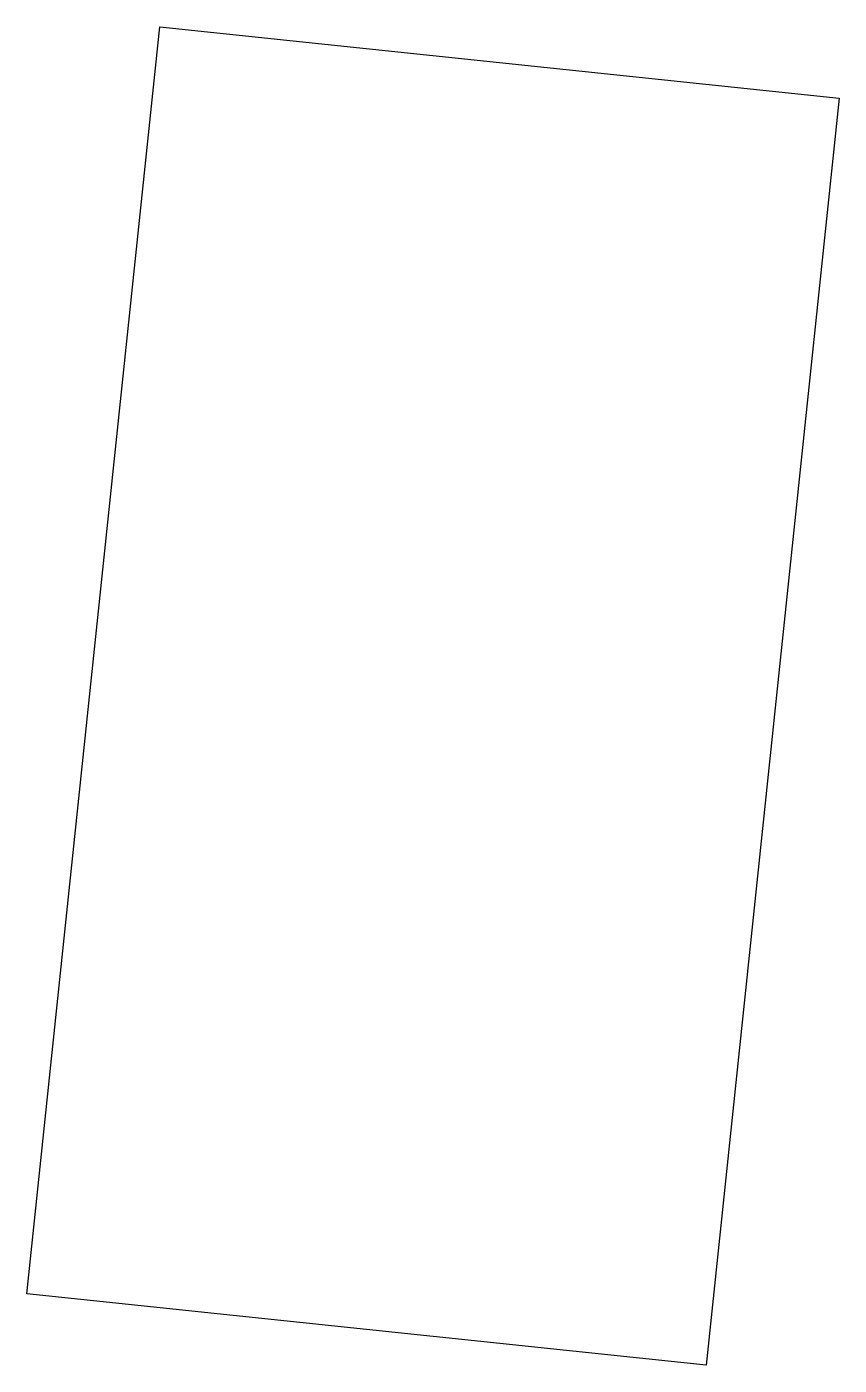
# Model space of a CAD drawing. Header units: millimetres. Extents: x 84.1 to 105.9, y -6.9 to 28.9.
import ezdxf

# ---------------------------------------------------------------- set-up
doc = ezdxf.new("R2010")
doc.units = ezdxf.units.MM

msp = doc.modelspace()

# ---------------------------------------------------------------- linework, layer by layer
for p, q in [((84.086, -5.001), (87.651, 28.912)), ((87.651, 28.912), (105.85, 26.999)), ((105.85, 26.999), (102.286, -6.914)), ((102.286, -6.914), (84.086, -5.001))]:
    msp.add_line(p, q)

doc.saveas('drawing.dxf')
